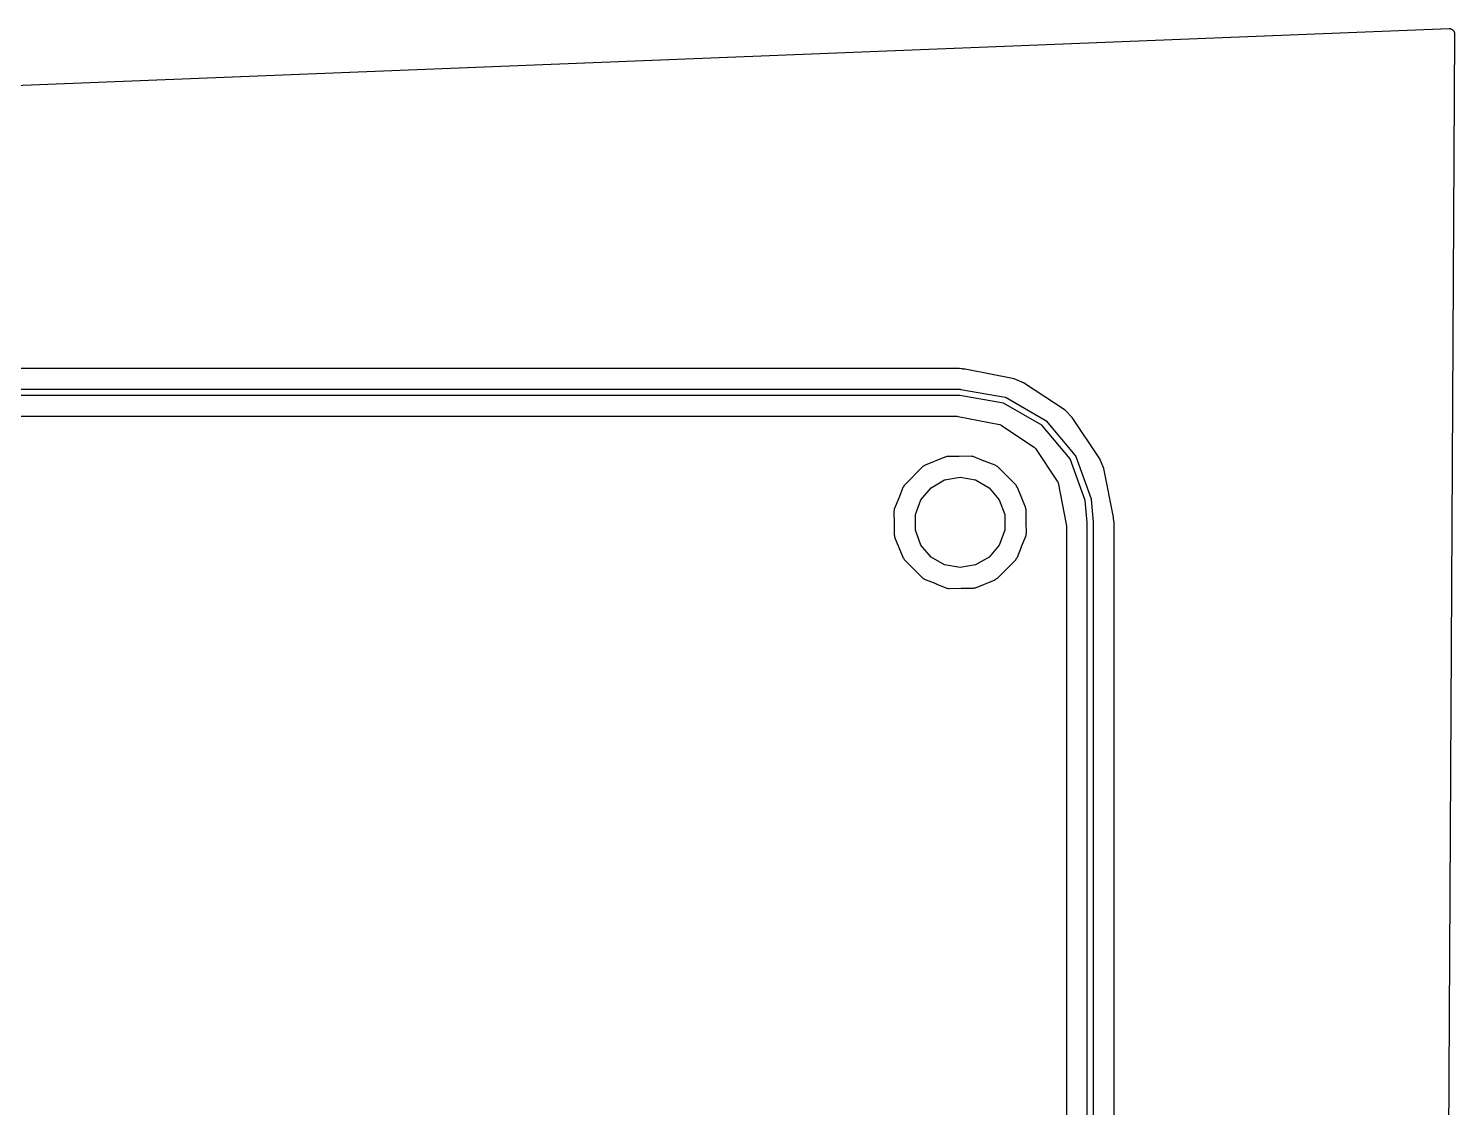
# Model space of a CAD drawing. Extents: x 63 to 223, y -147 to -32.
# Drawn here: x 188.08 to 222.88, y -58.1 to -31.76 of the extents above; entities that cross this region are included whole.
import ezdxf

# ---------------------------------------------------------------- set-up
doc = ezdxf.new("R2010")
doc.units = 0
doc.header["$MEASUREMENT"] = 0
doc.layers.add('BLACK', color=7, linetype='CONTINUOUS')

msp = doc.modelspace()

# ---------------------------------------------------------------- linework, layer by layer
at = {"layer": 'Black'}
for p, q in [((62.9877, -38.0951), (222.752, -31.7553)), ((222.884, -31.8829), (222.251, -147.193)), ((222.752, -31.7553), (222.766, -31.7571)), ((222.766, -31.7571), (222.78, -31.7572)), ((222.78, -31.7572), (222.788, -31.7601)), ((222.788, -31.7601), (222.796, -31.7612)), ((222.796, -31.7612), (222.808, -31.7677)), ((222.808, -31.7677), (222.821, -31.7725)), ((222.821, -31.7725), (222.828, -31.7779)), ((222.828, -31.7779), (222.835, -31.7817)), ((222.835, -31.7817), (222.844, -31.792)), ((222.844, -31.792), (222.855, -31.8011)), ((222.855, -31.8011), (222.859, -31.8082)), ((222.859, -31.8082), (222.865, -31.8144)), ((222.865, -31.8144), (222.87, -31.8273)), ((222.87, -31.8273), (222.877, -31.8394)), ((222.877, -31.8394), (222.878, -31.8475)), ((222.878, -31.8475), (222.881, -31.8552)), ((222.881, -31.8552), (222.882, -31.8691)), ((222.882, -31.8691), (222.884, -31.8829)), ((210.807, -40.057), (116.218, -40.057)), ((210.864, -40.0682), (210.807, -40.057)), ((210.876, -40.0685), (210.864, -40.0682)), ((210.889, -40.0706), (210.876, -40.0685)), ((210.946, -40.0706), (210.889, -40.0706)), ((212.136, -40.3074), (210.946, -40.0706)), ((212.369, -40.4039), (212.136, -40.3074)), ((116.205, -40.565), (210.82, -40.565)), ((210.813, -40.715), (116.211, -40.715)), ((211.88, -40.903), (210.813, -40.715)), ((210.82, -40.565), (210.826, -40.5661)), ((210.826, -40.5661), (210.833, -40.5661)), ((210.833, -40.5661), (211.919, -40.7576)), ((213.379, -41.0782), (212.369, -40.4039)), ((212.812, -41.4411), (211.88, -40.903)), ((211.919, -40.7576), (211.943, -40.7665)), ((211.943, -40.7665), (211.943, -40.7665)), ((211.943, -40.7665), (212.898, -41.3179)), ((116.265, -41.223), (210.75, -41.223)), ((210.75, -41.223), (210.762, -41.2252)), ((210.762, -41.2252), (210.775, -41.2254)), ((210.775, -41.2254), (211.783, -41.4259)), ((212.898, -41.3179), (212.918, -41.3346)), ((212.918, -41.3346), (212.918, -41.3346)), ((212.918, -41.3346), (213.627, -42.1793)), ((213.557, -41.2564), (213.379, -41.0782)), ((214.231, -42.2657), (213.557, -41.2564)), ((211.783, -41.4259), (211.785, -41.4269)), ((211.785, -41.4269), (211.788, -41.4271)), ((211.788, -41.4271), (211.806, -41.4349)), ((211.806, -41.4349), (211.824, -41.4419)), ((211.824, -41.4419), (211.826, -41.4438)), ((211.826, -41.4438), (211.829, -41.4449)), ((211.829, -41.4449), (212.624, -41.9762)), ((213.504, -42.2656), (212.812, -41.4411)), ((212.624, -41.9762), (212.626, -41.9782)), ((212.626, -41.9782), (212.628, -41.9794)), ((212.628, -41.9794), (212.642, -41.9934)), ((212.642, -41.9934), (212.656, -42.0067)), ((212.656, -42.0067), (212.657, -42.0092)), ((212.657, -42.0092), (212.659, -42.0113)), ((212.659, -42.0113), (213.19, -42.8064)), ((209.91, -42.451), (209.458, -42.903)), ((209.929, -42.4433), (209.91, -42.451)), ((209.934, -42.4399), (209.929, -42.4433)), ((209.94, -42.4379), (209.934, -42.4399)), ((209.953, -42.4281), (209.94, -42.4379)), ((209.966, -42.4197), (209.953, -42.4281)), ((209.969, -42.4158), (209.966, -42.4197)), ((210.446, -42.2183), (209.969, -42.4158)), ((210.453, -42.2181), (210.446, -42.2183)), ((210.454, -42.2181), (210.453, -42.218)), ((210.453, -42.218), (210.453, -42.2181)), ((210.475, -42.2135), (210.454, -42.2181)), ((210.496, -42.209), (210.475, -42.2135)), ((210.497, -42.2086), (210.496, -42.2087)), ((210.496, -42.2087), (210.496, -42.209)), ((210.502, -42.2067), (210.497, -42.2086)), ((210.792, -42.207), (210.502, -42.2067)), ((210.794, -42.2066), (210.792, -42.207)), ((210.797, -42.2069), (210.794, -42.2066)), ((211.087, -42.1974), (210.797, -42.2069)), ((211.092, -42.1991), (211.087, -42.1974)), ((211.092, -42.1992), (211.092, -42.1991)), ((211.093, -42.1996), (211.092, -42.1992)), ((211.114, -42.2033), (211.093, -42.1996)), ((211.135, -42.2073), (211.114, -42.2033)), ((211.136, -42.2072), (211.135, -42.2073)), ((211.136, -42.2073), (211.136, -42.2072)), ((211.141, -42.2073), (211.136, -42.2073)), ((211.41, -42.3188), (211.141, -42.2073)), ((211.412, -42.3193), (211.41, -42.3188)), ((211.414, -42.3204), (211.412, -42.3193)), ((211.672, -42.4176), (211.414, -42.3204)), ((211.674, -42.4202), (211.672, -42.4176)), ((211.687, -42.4287), (211.674, -42.4202)), ((211.7, -42.4386), (211.687, -42.4287)), ((211.706, -42.4405), (211.7, -42.4386)), ((211.711, -42.4439), (211.706, -42.4405)), ((211.732, -42.4526), (211.711, -42.4439)), ((212.184, -42.9053), (211.732, -42.4526)), ((213.873, -43.28), (213.504, -42.2656)), ((213.627, -42.1793), (213.627, -42.1793)), ((213.627, -42.1793), (213.64, -42.2018)), ((213.64, -42.2018), (214.017, -43.238)), ((214.328, -42.4985), (214.231, -42.2657)), ((210.11, -42.9691), (210.442, -42.7774)), ((210.442, -42.7774), (210.82, -42.7108)), ((210.82, -42.7108), (211.198, -42.7774)), ((211.198, -42.7774), (211.53, -42.9691)), ((214.564, -43.689), (214.328, -42.4985)), ((209.423, -42.963), (209.325, -43.2212)), ((209.425, -42.961), (209.423, -42.963)), ((209.434, -42.9476), (209.425, -42.961)), ((209.444, -42.9352), (209.434, -42.9476)), ((209.446, -42.9292), (209.444, -42.9352)), ((209.449, -42.9239), (209.446, -42.9292)), ((209.458, -42.903), (209.449, -42.9239)), ((209.864, -43.2629), (210.11, -42.9691)), ((211.53, -42.9691), (211.776, -43.2629)), ((212.192, -42.9239), (212.184, -42.9053)), ((212.195, -42.9293), (212.192, -42.9239)), ((212.197, -42.9354), (212.195, -42.9293)), ((212.207, -42.9478), (212.197, -42.9354)), ((212.215, -42.9611), (212.207, -42.9478)), ((212.219, -42.9641), (212.215, -42.9611)), ((212.417, -43.4408), (212.219, -42.9641)), ((213.19, -42.8064), (213.191, -42.809)), ((213.191, -42.809), (213.193, -42.8111)), ((213.193, -42.8111), (213.2, -42.8291)), ((213.2, -42.8291), (213.208, -42.8468)), ((213.208, -42.8468), (213.208, -42.8496)), ((213.208, -42.8496), (213.209, -42.8522)), ((213.209, -42.8522), (213.41, -43.8602)), ((209.212, -43.4999), (209.208, -43.5209)), ((209.324, -43.2252), (209.212, -43.4937)), ((209.212, -43.4937), (209.212, -43.4986)), ((209.212, -43.4986), (209.212, -43.4992)), ((209.212, -43.4992), (209.212, -43.4999)), ((209.325, -43.2212), (209.324, -43.2231)), ((209.324, -43.2231), (209.324, -43.2252)), ((209.733, -43.6233), (209.864, -43.2629)), ((211.776, -43.2629), (211.907, -43.6233)), ((212.417, -43.4477), (212.417, -43.4408)), ((212.417, -43.4484), (212.417, -43.4477)), ((212.417, -43.449), (212.417, -43.4484)), ((212.422, -43.4699), (212.417, -43.449)), ((212.426, -43.4909), (212.422, -43.4699)), ((212.426, -43.4915), (212.426, -43.4909)), ((212.426, -43.4921), (212.426, -43.4915)), ((212.428, -43.4966), (212.426, -43.4921)), ((212.428, -43.7874), (212.428, -43.4966)), ((213.92, -43.8183), (213.873, -43.28)), ((214.017, -43.238), (214.019, -43.2477)), ((214.019, -43.2477), (214.021, -43.2571)), ((214.021, -43.2571), (214.07, -43.8085)), ((209.204, -43.5432), (209.202, -43.5477)), ((209.202, -43.5477), (209.212, -43.8384)), ((209.205, -43.542), (209.204, -43.5426)), ((209.204, -43.5426), (209.204, -43.5432)), ((209.208, -43.5209), (209.205, -43.542)), ((209.212, -43.8384), (209.212, -43.8405)), ((209.212, -43.8405), (209.212, -43.8426)), ((209.212, -43.8426), (209.212, -44.1334)), ((209.733, -44.0067), (209.733, -43.6233)), ((211.907, -43.6233), (211.907, -44.0067)), ((212.428, -43.7895), (212.428, -43.7874)), ((212.428, -43.7916), (212.428, -43.7895)), ((212.438, -44.0823), (212.428, -43.7916)), ((213.92, -45.085), (213.92, -43.8183)), ((214.07, -43.8085), (214.069, -43.8118)), ((214.069, -43.8118), (214.07, -43.815)), ((214.07, -43.815), (214.07, -45.085)), ((214.564, -43.7464), (214.564, -43.689)), ((214.567, -43.7587), (214.564, -43.7464)), ((214.567, -43.7712), (214.567, -43.7587)), ((214.578, -43.8275), (214.567, -43.7712)), ((214.578, -98.2574), (214.578, -43.8275)), ((209.212, -44.1334), (209.214, -44.1379)), ((209.214, -44.1379), (209.214, -44.1385)), ((209.214, -44.1385), (209.214, -44.1391)), ((209.214, -44.1391), (209.218, -44.1601)), ((209.218, -44.1601), (209.223, -44.181)), ((209.223, -44.181), (209.223, -44.1816)), ((209.223, -44.1816), (209.223, -44.1823)), ((209.223, -44.1823), (209.223, -44.1892)), ((209.223, -44.1892), (209.421, -44.6659)), ((209.864, -44.3671), (209.733, -44.0067)), ((211.907, -44.0067), (211.776, -44.3671)), ((212.316, -44.4048), (212.428, -44.1363)), ((212.428, -44.1301), (212.432, -44.1091)), ((212.428, -44.1308), (212.428, -44.1301)), ((212.428, -44.1314), (212.428, -44.1308)), ((212.428, -44.1363), (212.428, -44.1314)), ((212.432, -44.1091), (212.435, -44.088)), ((212.435, -44.088), (212.436, -44.0874)), ((212.436, -44.0868), (212.438, -44.0823)), ((212.436, -44.0874), (212.436, -44.0868)), ((213.41, -43.8602), (213.41, -43.8726)), ((213.41, -43.8726), (213.412, -43.8849)), ((213.412, -43.8849), (213.412, -98.4125)), ((210.11, -44.6609), (209.864, -44.3671)), ((211.776, -44.3671), (211.53, -44.6609)), ((212.217, -44.667), (212.315, -44.4088)), ((212.315, -44.4088), (212.316, -44.4069)), ((212.316, -44.4069), (212.316, -44.4048)), ((209.421, -44.6659), (209.425, -44.6689)), ((209.425, -44.6689), (209.433, -44.6822)), ((209.433, -44.6822), (209.443, -44.6946)), ((209.443, -44.6946), (209.445, -44.7007)), ((209.445, -44.7007), (209.448, -44.7061)), ((209.448, -44.7061), (209.456, -44.7247)), ((209.456, -44.7247), (209.908, -45.1774)), ((210.442, -44.8526), (210.11, -44.6609)), ((210.82, -44.9192), (210.442, -44.8526)), ((211.198, -44.8526), (210.82, -44.9192)), ((211.53, -44.6609), (211.198, -44.8526)), ((211.73, -45.179), (212.182, -44.727)), ((212.182, -44.727), (212.191, -44.7061)), ((212.191, -44.7061), (212.194, -44.7008)), ((212.194, -44.7008), (212.196, -44.6948)), ((212.196, -44.6948), (212.206, -44.6824)), ((212.206, -44.6824), (212.215, -44.669)), ((212.215, -44.669), (212.217, -44.667)), ((209.908, -45.1774), (209.929, -45.1861)), ((209.929, -45.1861), (209.934, -45.1895)), ((209.934, -45.1895), (209.94, -45.1914)), ((209.94, -45.1914), (209.953, -45.2013)), ((209.953, -45.2013), (209.966, -45.2098)), ((209.966, -45.2098), (209.968, -45.2124)), ((209.968, -45.2124), (210.226, -45.3096)), ((211.194, -45.4117), (211.671, -45.2142)), ((211.671, -45.2142), (211.674, -45.2103)), ((211.674, -45.2103), (211.687, -45.2019)), ((211.687, -45.2019), (211.7, -45.1921)), ((211.7, -45.1921), (211.706, -45.1901)), ((211.706, -45.1901), (211.711, -45.1867)), ((211.711, -45.1867), (211.73, -45.179)), ((213.92, -95.25), (213.92, -45.085)), ((214.07, -45.085), (214.07, -95.25)), ((210.226, -45.3096), (210.228, -45.3107)), ((210.228, -45.3107), (210.23, -45.3112)), ((210.23, -45.3112), (210.499, -45.4227)), ((210.499, -45.4227), (210.504, -45.4227)), ((210.504, -45.4227), (210.504, -45.4228)), ((210.504, -45.4228), (210.505, -45.4227)), ((210.505, -45.4227), (210.526, -45.4267)), ((210.526, -45.4267), (210.547, -45.4304)), ((210.547, -45.4304), (210.548, -45.4308)), ((210.548, -45.4308), (210.548, -45.4309)), ((210.548, -45.4309), (210.553, -45.4326)), ((210.553, -45.4326), (210.843, -45.4231)), ((210.843, -45.4231), (210.845, -45.4234)), ((210.845, -45.4234), (210.848, -45.423)), ((210.848, -45.423), (211.138, -45.4233)), ((211.138, -45.4233), (211.143, -45.4214)), ((211.143, -45.4214), (211.144, -45.4213)), ((211.144, -45.421), (211.165, -45.4165)), ((211.144, -45.4213), (211.144, -45.421)), ((211.165, -45.4165), (211.186, -45.4119)), ((211.186, -45.4119), (211.187, -45.412)), ((211.187, -45.4119), (211.194, -45.4117)), ((211.187, -45.412), (211.187, -45.4119))]:
    msp.add_line(p, q, dxfattribs=at)

doc.saveas('drawing.dxf')
